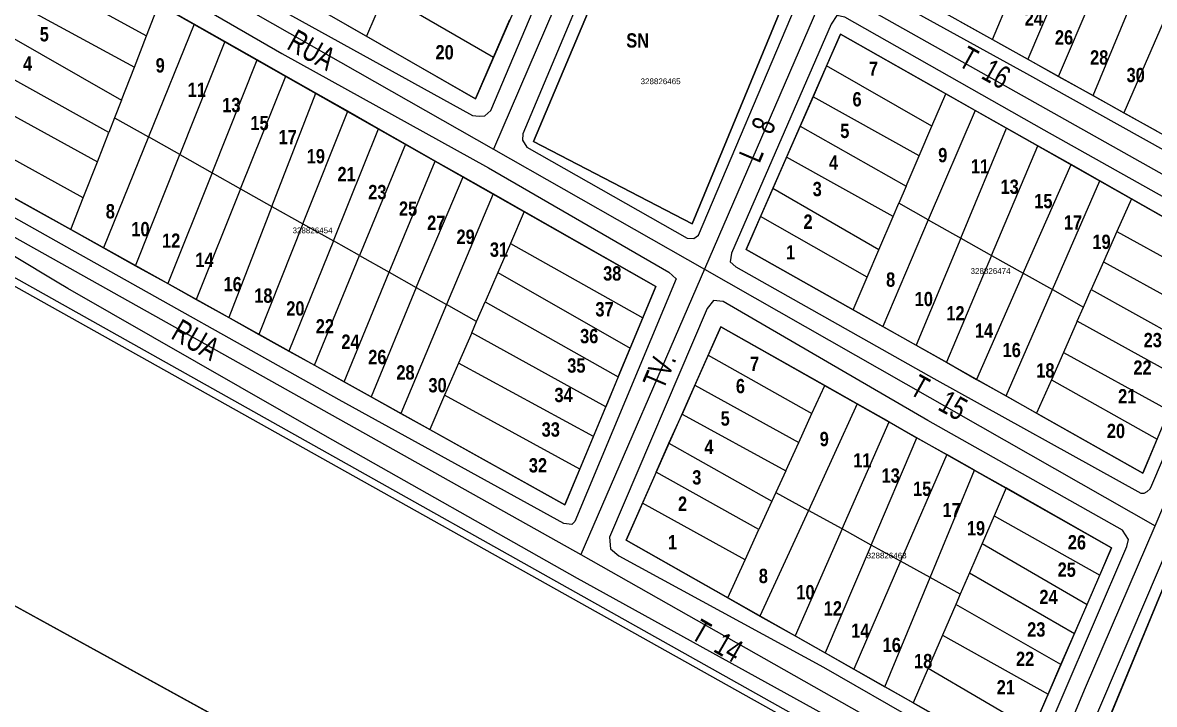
# Model space of a CAD drawing. Extents: x 205316 to 208372, y 4848714 to 4853250.
# Drawn here: x 206643.1 to 206841, y 4850441.2 to 4850560.4 of the extents above; entities that cross this region are included whole.
import ezdxf
from ezdxf.enums import TextEntityAlignment as Align

# ---------------------------------------------------------------- set-up
doc = ezdxf.new("R2010")
doc.units = 0
doc.header["$LTSCALE"] = 1.5
doc.header["$MEASUREMENT"] = 0
for name, color, linetype in [('CD-MALHA-LOTES', 40, 'CONTINUOUS'), ('CD_TXT_QUADRA', 7, 'CONTINUOUS'), ('RU-QUADRAS', 6, 'CONTINUOUS'), ('SV-EIXO-RUA-PAV', 20, 'CONTINUOUS'), ('SV-RUA-PAVIM-S-GUIA-C-GUIA', 7, 'CONTINUOUS'), ('SV-TXT-RUA-PAV-S-GUIA-C-GUIA', 7, 'CONTINUOUS'), ('Th_NmrPort', 7, 'CONTINUOUS')]:
    doc.layers.add(name, color=color, linetype=linetype)
doc.styles.add('ARIAL', font='arial.ttf')
doc.styles.add('ROMANS', font='arial.ttf', dxfattribs={"height": 0.2})
doc.styles.get("Standard").update_dxf_attribs({"font": 'swisscbo.ttf'})

msp = doc.modelspace()

# ---------------------------------------------------------------- linework, layer by layer
at = {"layer": 'CD-MALHA-LOTES', "linetype": 'Continuous'}
for p, q in [((206812.75, 4850557.41), (206820.75, 4850576.89)), ((206827.15, 4850573.36), (206818.91, 4850553.97)), ((206643.6, 4850569.68), (206664.79, 4850558.06)), ((206824.27, 4850550.98), (206832.53, 4850570.4)), ((206706.4, 4850565.39), (206703.28, 4850557.99)), ((206706.4, 4850565.39), (206725.49, 4850554.36)), ((206830.3, 4850547.62), (206838.41, 4850567.16)), ((206641.3, 4850564.21), (206662.67, 4850552.62)), ((206664.79, 4850558.06), (206666.97, 4850563.63)), ((206673.12, 4850560.14), (206666.97, 4850563.63)), ((206844.15, 4850564), (206835.67, 4850544.62)), ((206673.12, 4850560.14), (206665.12, 4850540.39)), ((206678.48, 4850557.09), (206673.12, 4850560.14)), ((206697.97, 4850561.04), (206703.28, 4850557.99)), ((206725.49, 4850554.36), (206728.35, 4850560.93)), ((206806.98, 4850560.62), (206812.75, 4850557.41)), ((206639.12, 4850558.98), (206660.42, 4850546.85)), ((206662.67, 4850552.62), (206664.79, 4850558.06)), ((206703.28, 4850557.99), (206722.32, 4850547.07)), ((206812.75, 4850557.41), (206818.91, 4850553.97)), ((206678.48, 4850557.09), (206670.62, 4850537.3)), ((206684.13, 4850553.88), (206678.48, 4850557.09)), ((206676.25, 4850534.14), (206684.13, 4850553.88)), ((206689.18, 4850551.01), (206684.13, 4850553.88)), ((206722.32, 4850547.07), (206725.49, 4850554.36)), ((206818.91, 4850553.97), (206824.27, 4850550.98)), ((206658.21, 4850541.19), (206636.68, 4850553.16)), ((206660.42, 4850546.85), (206662.67, 4850552.62)), ((206783.72, 4850552.83), (206781.35, 4850547.43)), ((206802.13, 4850542.26), (206783.72, 4850552.83)), ((206681.26, 4850531.32), (206689.18, 4850551.01)), ((206694.42, 4850548.03), (206689.18, 4850551.01)), ((206824.27, 4850550.98), (206830.3, 4850547.62)), ((206634.51, 4850547.98), (206656.2, 4850536.03)), ((206686.74, 4850528.25), (206694.42, 4850548.03)), ((206699.99, 4850544.87), (206694.42, 4850548.03)), ((206802.13, 4850542.26), (206804.56, 4850547.92)), ((206809.69, 4850545.02), (206804.56, 4850547.92)), ((206830.3, 4850547.62), (206835.67, 4850544.62)), ((206660.42, 4850546.85), (206659.2, 4850543.72)), ((206781.35, 4850547.43), (206779.08, 4850542.25)), ((206799.91, 4850537.1), (206781.35, 4850547.43)), ((206659.2, 4850543.72), (206658.21, 4850541.19)), ((206659.2, 4850543.72), (206665.12, 4850540.39)), ((206692.15, 4850525.2), (206699.99, 4850544.87)), ((206705.38, 4850541.81), (206699.99, 4850544.87)), ((206809.69, 4850545.02), (206801.49, 4850525.88)), ((206815.18, 4850541.92), (206809.69, 4850545.02)), ((206835.67, 4850544.62), (206841.38, 4850541.44)), ((206653.74, 4850529.74), (206631.91, 4850541.75)), ((206697.47, 4850522.22), (206705.38, 4850541.81)), ((206710.08, 4850539.13), (206705.38, 4850541.81)), ((206779.08, 4850542.25), (206776.71, 4850536.84)), ((206779.08, 4850542.25), (206797.64, 4850531.81)), ((206799.91, 4850537.1), (206802.13, 4850542.26)), ((206807.17, 4850522.69), (206815.18, 4850541.92)), ((206820.66, 4850538.82), (206815.18, 4850541.92)), ((206656.2, 4850536.03), (206658.21, 4850541.19)), ((206665.12, 4850540.39), (206657.27, 4850521.01)), ((206670.62, 4850537.3), (206665.12, 4850540.39)), ((206710.08, 4850539.13), (206702.06, 4850519.64)), ((206715.29, 4850536.18), (206710.08, 4850539.13)), ((206812.56, 4850519.66), (206820.66, 4850538.82)), ((206826.46, 4850535.55), (206820.66, 4850538.82)), ((206629.66, 4850536.39), (206651.57, 4850524.18)), ((206653.74, 4850529.74), (206656.2, 4850536.03)), ((206662.9, 4850517.87), (206670.62, 4850537.3)), ((206670.62, 4850537.3), (206676.25, 4850534.14)), ((206707.25, 4850516.72), (206715.29, 4850536.18)), ((206720.19, 4850533.39), (206715.29, 4850536.18)), ((206776.71, 4850536.84), (206774.31, 4850531.36)), ((206795.34, 4850526.45), (206776.71, 4850536.84)), ((206797.64, 4850531.81), (206799.91, 4850537.1)), ((206676.25, 4850534.14), (206668.51, 4850514.74)), ((206676.25, 4850534.14), (206681.26, 4850531.32)), ((206818.1, 4850516.54), (206826.46, 4850535.55)), ((206831.47, 4850532.71), (206826.46, 4850535.55)), ((206711.97, 4850514.07), (206720.19, 4850533.39)), ((206725.42, 4850530.42), (206720.19, 4850533.39)), ((206797.64, 4850531.81), (206796.34, 4850528.78)), ((206823.19, 4850513.69), (206831.47, 4850532.71)), ((206837.01, 4850529.58), (206831.47, 4850532.71)), ((206651.57, 4850524.18), (206653.74, 4850529.74)), ((206681.26, 4850531.32), (206673.48, 4850511.98)), ((206681.26, 4850531.32), (206686.74, 4850528.25)), ((206725.42, 4850530.42), (206717.27, 4850511.09)), ((206730.86, 4850527.33), (206725.42, 4850530.42)), ((206774.31, 4850531.36), (206772.16, 4850526.45)), ((206792.86, 4850520.67), (206774.31, 4850531.36)), ((206686.74, 4850528.25), (206679.19, 4850508.8)), ((206686.74, 4850528.25), (206692.15, 4850525.2)), ((206795.34, 4850526.45), (206796.34, 4850528.78)), ((206801.49, 4850525.88), (206796.34, 4850528.78)), ((206837.01, 4850529.58), (206834.47, 4850523.84)), ((206730.86, 4850527.33), (206728.45, 4850521.77)), ((206790.78, 4850515.85), (206772.16, 4850526.45)), ((206792.86, 4850520.67), (206795.34, 4850526.45)), ((206801.49, 4850525.88), (206793.52, 4850507.27)), ((206801.49, 4850525.88), (206807.17, 4850522.69)), ((206651.57, 4850524.18), (206657.27, 4850521.01)), ((206692.15, 4850525.2), (206684.44, 4850505.87)), ((206692.15, 4850525.2), (206697.47, 4850522.22)), ((206834.47, 4850523.84), (206832.12, 4850518.53)), ((206834.47, 4850523.84), (206852.51, 4850513.95)), ((206697.47, 4850522.22), (206689.69, 4850502.95)), ((206702.06, 4850519.64), (206697.47, 4850522.22)), ((206728.45, 4850521.77), (206726.22, 4850516.66)), ((206728.45, 4850521.77), (206751.6, 4850508.78)), ((206807.17, 4850522.69), (206799.38, 4850503.96)), ((206807.17, 4850522.69), (206812.56, 4850519.66)), ((206657.27, 4850521.01), (206662.9, 4850517.87)), ((206790.78, 4850515.85), (206792.86, 4850520.67)), ((206662.9, 4850517.87), (206668.51, 4850514.74)), ((206694.16, 4850500.46), (206702.06, 4850519.64)), ((206702.06, 4850519.64), (206707.25, 4850516.72)), ((206812.56, 4850519.66), (206804.67, 4850500.98)), ((206812.56, 4850519.66), (206818.1, 4850516.54)), ((206832.12, 4850518.53), (206829.99, 4850513.7)), ((206832.12, 4850518.53), (206850.26, 4850508.57)), ((206699.34, 4850497.58), (206707.25, 4850516.72)), ((206707.25, 4850516.72), (206711.97, 4850514.07)), ((206726.22, 4850516.66), (206724.01, 4850511.55)), ((206726.22, 4850516.66), (206749.38, 4850503.45)), ((206788.35, 4850510.18), (206790.78, 4850515.85)), ((206818.1, 4850516.54), (206809.95, 4850498)), ((206818.1, 4850516.54), (206823.19, 4850513.69)), ((206668.51, 4850514.74), (206673.48, 4850511.98)), ((206711.97, 4850514.07), (206704.06, 4850494.95)), ((206711.97, 4850514.07), (206717.27, 4850511.09)), ((206673.48, 4850511.98), (206679.19, 4850508.8)), ((206815.1, 4850495.1), (206823.19, 4850513.69)), ((206823.19, 4850513.69), (206828.63, 4850510.63)), ((206828.63, 4850510.63), (206829.99, 4850513.7)), ((206829.99, 4850513.7), (206848.17, 4850503.55)), ((206717.27, 4850511.09), (206709.26, 4850492.05)), ((206722.52, 4850508.14), (206717.27, 4850511.09)), ((206722.52, 4850508.14), (206724.01, 4850511.55)), ((206724.01, 4850511.55), (206747.28, 4850498.42)), ((206788.35, 4850510.18), (206793.52, 4850507.27)), ((206827.54, 4850508.16), (206828.63, 4850510.63)), ((206679.19, 4850508.8), (206684.44, 4850505.87)), ((206721.66, 4850506.16), (206722.52, 4850508.14)), ((206749.38, 4850503.45), (206751.6, 4850508.78)), ((206827.54, 4850508.16), (206825.13, 4850502.7)), ((206845.86, 4850498.03), (206827.54, 4850508.16)), ((206721.66, 4850506.16), (206719.35, 4850500.84)), ((206745.11, 4850493.21), (206721.66, 4850506.16)), ((206793.52, 4850507.27), (206799.38, 4850503.96)), ((206684.44, 4850505.87), (206689.69, 4850502.95)), ((206799.38, 4850503.96), (206804.67, 4850500.98)), ((206689.69, 4850502.95), (206694.16, 4850500.46)), ((206747.28, 4850498.42), (206749.38, 4850503.45)), ((206763.02, 4850502.24), (206760.68, 4850496.98)), ((206763.02, 4850502.24), (206781.16, 4850492.05)), ((206825.13, 4850502.7), (206823.02, 4850497.93)), ((206825.13, 4850502.7), (206843.59, 4850492.57)), ((206694.16, 4850500.46), (206699.34, 4850497.58)), ((206719.35, 4850500.84), (206716.91, 4850495.21)), ((206742.94, 4850488), (206719.35, 4850500.84)), ((206804.67, 4850500.98), (206809.95, 4850498)), ((206747.28, 4850498.42), (206745.11, 4850493.21)), ((206699.34, 4850497.58), (206704.06, 4850494.95)), ((206760.68, 4850496.98), (206758.44, 4850491.93)), ((206760.68, 4850496.98), (206778.84, 4850486.97)), ((206781.16, 4850492.05), (206783.39, 4850496.93)), ((206789.07, 4850493.71), (206783.39, 4850496.93)), ((206809.95, 4850498), (206815.1, 4850495.1)), ((206823.02, 4850497.93), (206820.44, 4850492.08)), ((206823.02, 4850497.93), (206841.49, 4850487.55)), ((206704.06, 4850494.95), (206709.26, 4850492.05)), ((206716.91, 4850495.21), (206714.31, 4850489.24)), ((206740.57, 4850482.29), (206716.91, 4850495.21)), ((206815.1, 4850495.1), (206820.44, 4850492.08)), ((206742.94, 4850488), (206745.11, 4850493.21)), ((206789.07, 4850493.71), (206780.53, 4850475.07)), ((206794.67, 4850490.55), (206789.07, 4850493.71)), ((206709.26, 4850492.05), (206714.31, 4850489.24)), ((206756.13, 4850486.85), (206758.44, 4850491.93)), ((206758.44, 4850491.93), (206776.57, 4850481.98)), ((206778.84, 4850486.97), (206781.16, 4850492.05)), ((206786.42, 4850471.83), (206794.67, 4850490.55)), ((206794.67, 4850490.55), (206799.52, 4850487.79)), ((206820.44, 4850492.08), (206839.01, 4850481.61)), ((206714.31, 4850489.24), (206737.97, 4850476.06)), ((206740.57, 4850482.29), (206742.94, 4850488)), ((206753.93, 4850481.76), (206756.13, 4850486.85)), ((206756.13, 4850486.85), (206774.15, 4850476.67)), ((206776.57, 4850481.98), (206778.84, 4850486.97)), ((206791.52, 4850469.02), (206799.52, 4850487.79)), ((206799.52, 4850487.79), (206804.73, 4850484.86)), ((206839.01, 4850481.61), (206841.49, 4850487.55)), ((206804.73, 4850484.86), (206796.65, 4850466.19)), ((206809.6, 4850482.1), (206804.73, 4850484.86)), ((206737.97, 4850476.06), (206740.57, 4850482.29)), ((206753.93, 4850481.76), (206751.52, 4850476.33)), ((206771.89, 4850471.73), (206753.93, 4850481.76)), ((206776.57, 4850481.98), (206774.84, 4850478.2)), ((206801.81, 4850463.35), (206809.6, 4850482.1)), ((206809.6, 4850482.1), (206815.1, 4850479)), ((206793.07, 4850375.21), (206603.82, 4850479.21)), ((206815.1, 4850479), (206812.99, 4850474.12)), ((206769.47, 4850466.42), (206751.52, 4850476.33)), ((206774.15, 4850476.67), (206771.89, 4850471.73)), ((206774.84, 4850478.2), (206774.15, 4850476.67)), ((206774.84, 4850478.2), (206780.53, 4850475.07)), ((206780.53, 4850475.07), (206772.07, 4850456.61)), ((206786.42, 4850471.83), (206780.53, 4850475.07)), ((206812.99, 4850474.12), (206810.91, 4850469.29)), ((206812.99, 4850474.12), (206831.47, 4850463.75)), ((206769.47, 4850466.42), (206771.89, 4850471.73)), ((206786.42, 4850471.83), (206778.19, 4850453.14)), ((206791.52, 4850469.02), (206786.42, 4850471.83)), ((206791.52, 4850469.02), (206783.47, 4850450.15)), ((206796.65, 4850466.19), (206791.52, 4850469.02)), ((206810.91, 4850469.29), (206808.69, 4850464.15)), ((206810.91, 4850469.29), (206829.25, 4850458.64)), ((206766.45, 4850459.8), (206769.47, 4850466.42)), ((206845.1, 4850467.6), (206829.3, 4850429.5)), ((206796.65, 4850466.19), (206788.47, 4850447.31)), ((206801.81, 4850463.35), (206796.65, 4850466.19)), ((206793.87, 4850444.25), (206801.81, 4850463.35)), ((206807.08, 4850460.43), (206801.81, 4850463.35)), ((206808.69, 4850464.15), (206807.08, 4850460.43)), ((206808.69, 4850464.15), (206827.05, 4850453.55)), ((206829.25, 4850458.64), (206831.47, 4850463.75)), ((206807.08, 4850460.43), (206806.3, 4850458.62)), ((206766.45, 4850459.8), (206772.07, 4850456.61)), ((206806.3, 4850458.62), (206804, 4850453.29)), ((206824.7, 4850448.12), (206806.3, 4850458.62)), ((206827.05, 4850453.55), (206829.25, 4850458.64)), ((206772.07, 4850456.61), (206778.19, 4850453.14)), ((206778.19, 4850453.14), (206783.47, 4850450.15)), ((206804, 4850453.29), (206801.5, 4850447.5)), ((206804, 4850453.29), (206822.45, 4850442.94)), ((206824.7, 4850448.12), (206827.05, 4850453.55)), ((206783.47, 4850450.15), (206788.47, 4850447.31)), ((206788.47, 4850447.31), (206793.87, 4850444.25)), ((206801.5, 4850447.5), (206798.87, 4850441.42)), ((206801.5, 4850447.5), (206819.78, 4850436.77)), ((206822.45, 4850442.94), (206824.7, 4850448.12)), ((206798.87, 4850441.42), (206793.87, 4850444.25)), ((206819.78, 4850436.77), (206822.45, 4850442.94)), ((206798.87, 4850441.42), (206817.28, 4850430.99))]:
    msp.add_line(p, q, dxfattribs=at)
at = {"layer": 'CD-MALHA-LOTES', "linetype": 'Continuous', "flags": 128}
for points in [[(206749.33, 4850579.6), (206732.46, 4850539.61), (206760.22, 4850525.22)], [(206760.22, 4850525.22), (206776.53, 4850564.74), (206749.33, 4850579.6)], [(206804.56, 4850547.92), (206786.13, 4850558.34), (206783.72, 4850552.83)], [(206852.51, 4850513.95), (206854.83, 4850519.51), (206837.01, 4850529.58)], [(206793.07, 4850375.21), (206812.88, 4850419.76), (206623.33, 4850526.05), (206603.82, 4850479.21)], [(206751.6, 4850508.78), (206753.88, 4850514.25), (206730.86, 4850527.33)], [(206772.16, 4850526.45), (206769.65, 4850520.73), (206788.35, 4850510.18)], [(206783.39, 4850496.93), (206765.22, 4850507.2), (206763.02, 4850502.24)], [(206831.47, 4850463.75), (206833.55, 4850468.56), (206815.1, 4850479)], [(206751.52, 4850476.33), (206748.65, 4850469.88), (206766.45, 4850459.8)]]:
    msp.add_lwpolyline(points, dxfattribs=at)
at = {"layer": 'CD-MALHA-LOTES'}
for points in [[(206603.96, 4850479.13), (206622.44, 4850525.06), (206811.95, 4850419), (206792.83, 4850375.34)], [(206792.83, 4850375.34), (206603.96, 4850479.13)]]:
    msp.add_lwpolyline(points, dxfattribs=at)
at = {"layer": 'RU-QUADRAS', "linetype": 'Continuous'}
for points in [[(206753.92, 4850590.22), (206771.44, 4850629.37), (206876.82, 4850569.96), (206859.92, 4850531.1)], [(206650.01, 4850588.56), (206665.6, 4850627.62), (206739.33, 4850586.18), (206722.32, 4850547.07)], [(206732.46, 4850539.61), (206749.33, 4850579.6), (206776.53, 4850564.74), (206760.22, 4850525.22)], [(206629.66, 4850536.39), (206646.04, 4850575.52), (206753.88, 4850514.25), (206737.97, 4850476.06)], [(206769.65, 4850520.73), (206786.13, 4850558.34), (206854.83, 4850519.51), (206839.01, 4850481.61)], [(206545.01, 4850332.6), (206622.44, 4850525.06), (206811.95, 4850419), (206739.34, 4850253.1), (206732.66, 4850236.18), (206580.2, 4850314.15)], [(206748.65, 4850469.88), (206765.22, 4850507.2), (206833.55, 4850468.56), (206817.28, 4850430.99)]]:
    msp.add_lwpolyline(points, close=True, dxfattribs=at)
msp.add_lwpolyline([(206829.3, 4850429.5), (206874.35, 4850538.12), (207007.4, 4850422.6, -0.107392), (207008.45, 4850419.47), (207008.23, 4850416.87), (207007.07, 4850414.92, -0.106199), (207004.19, 4850413.82), (206891.11, 4850424.29)], format="xyb", close=True, dxfattribs=at)
at = {"layer": 'SV-EIXO-RUA-PAV', "flags": 128}
for points in [[(206752.61, 4850263.85), (206755.62, 4850270.69), (206777.12, 4850321.66), (206798.93, 4850373.22), (206820.71, 4850424.32), (206828.97, 4850444.09), (206841.19, 4850472.4), (206862.53, 4850522.57), (206872.32, 4850545.58), (206883.68, 4850572.3), (206894.33, 4850597.6), (206905.15, 4850623.32), (206915.99, 4850649.08), (206926.04, 4850672.96), (206937.9, 4850700.64), (206947.26, 4850722.49), (206955.54, 4850741.96)], [(206768.24, 4850637.7), (206746.73, 4850587.68), (206725.48, 4850538.28)], [(206662.23, 4850635.19), (206746.73, 4850587.68), (206783.79, 4850566.85), (206862.53, 4850522.57)], [(206642.65, 4850585.43), (206725.48, 4850538.28), (206762.35, 4850517.29), (206841.19, 4850472.4)], [(206783.79, 4850566.85), (206762.35, 4850517.29), (206740.76, 4850467.38)], [(206622.31, 4850533.73), (206740.76, 4850467.38), (206816.98, 4850424.15), (206820.71, 4850424.32), (206825.96, 4850424.57), (206955.53, 4850412.95)]]:
    msp.add_lwpolyline(points, dxfattribs=at)
at = {"layer": 'SV-RUA-PAVIM-S-GUIA-C-GUIA', "flags": 128}
for points in [[(206838.74, 4850594.55), (206877.55, 4850572.27), (206879.04, 4850571.11), (206878.58, 4850569.41), (206861.71, 4850529.46), (206860.91, 4850528.81), (206859.55, 4850528.72), (206818.7, 4850551.41), (206783.87, 4850570.65), (206752.63, 4850588.27), (206751.29, 4850589.58), (206751.4, 4850590.68), (206769.32, 4850631.58), (206770.03, 4850632.28), (206771.83, 4850632.07), (206815.62, 4850607.11)], [(206721.78, 4850544.15), (206722.98, 4850544.02), (206723.93, 4850544.09), (206724.99, 4850545.03), (206741.71, 4850584.59), (206741.92, 4850585.94), (206741.22, 4850587.15), (206709.09, 4850604.97), (206665.59, 4850629.68), (206664.45, 4850629.94), (206663.84, 4850628.99), (206649.18, 4850592.35), (206647.62, 4850588.43), (206647.25, 4850586.53), (206648.9, 4850585.17), (206649.36, 4850584.9), (206688.1, 4850562.74)], [(206776.9, 4850567.1), (206749.79, 4850582.29), (206747.69, 4850581.55), (206730.61, 4850540.94), (206730.56, 4850539.84), (206731.3, 4850538.59), (206759.35, 4850522.69), (206760.5, 4850522.63), (206761.3, 4850523.23), (206778.27, 4850563.23), (206778.6, 4850564.14), (206778.62, 4850565.07), (206778.47, 4850566.03)], [(206650.88, 4850521.11), (206627.9, 4850533.98), (206626.96, 4850535.04), (206627.07, 4850536.89), (206643.9, 4850579.15), (206645.06, 4850579.99), (206646.66, 4850579.23), (206649.54, 4850577.56), (206688.45, 4850554.98), (206724.57, 4850534.98), (206756.11, 4850516.76), (206757.4, 4850515.6), (206739.71, 4850473.14), (206739.16, 4850472.6), (206737.76, 4850472.81), (206698.5, 4850494.43)], [(206786.91, 4850561.33), (206785.51, 4850561.63), (206784.5, 4850560.14), (206767.08, 4850520.04), (206766.87, 4850518.54), (206767.87, 4850517.68), (206802.44, 4850498.14), (206838.67, 4850478.07), (206839.22, 4850478.07), (206839.77, 4850478.38), (206840.28, 4850478.85), (206840.57, 4850479.52), (206857.69, 4850519.53), (206857.7, 4850520.88), (206856.76, 4850521.93), (206821.78, 4850541.58)], [(206765.62, 4850511.59), (206763.93, 4850511.8), (206762.82, 4850510.41), (206745.75, 4850470.4), (206745.93, 4850468.35), (206747.38, 4850467.14), (206783.15, 4850447.69), (206816.88, 4850428.3), (206818.28, 4850428.34), (206819.23, 4850429.24), (206836.2, 4850468.74), (206836.51, 4850469.99), (206835.47, 4850471.65), (206801.39, 4850490.79)]]:
    msp.add_lwpolyline(points, close=True, dxfattribs=at)
for points in [[(206955.54, 4850469.3), (206925.34, 4850495.26), (206875.03, 4850539.37), (206873.83, 4850539.28), (206872.52, 4850538.39), (206846.45, 4850475.78), (206826.99, 4850430.18), (206826.54, 4850429.12), (206827.06, 4850428.31), (206828.17, 4850427.79), (206843.57, 4850426.42), (206912.04, 4850420.11), (206949.83, 4850417.05), (206955.53, 4850416.59)], [(206651.05, 4850513.9), (206649.18, 4850514.98), (206626.17, 4850528.79), (206624.52, 4850528.9), (206622.06, 4850528.16)], [(206749.08, 4850263.87), (206755.82, 4850279.01), (206757.92, 4850283.94), (206783.7, 4850344.54), (206814.15, 4850417.01), (206815.17, 4850419.96), (206815.03, 4850421.06), (206814.44, 4850422.21), (206796.6, 4850432.04), (206740.15, 4850463.19), (206696.06, 4850488.1), (206651.05, 4850513.9)]]:
    msp.add_lwpolyline(points, dxfattribs=at)

# ---------------------------------------------------------------- texts
at = {"layer": 'CD_TXT_QUADRA', "color": 7, "linetype": 'Continuous', "style": 'ROMANS'}
for s, p in [('328826465', (206754.69, 4850550.12)), ('328826454', (206693.83, 4850524.05)), ('328826474', (206812.39, 4850516.95)), ('328826463', (206794.21, 4850467.19))]:
    msp.add_text(s, height=1, dxfattribs=at).set_placement(p, align=Align.MIDDLE)
at = {"layer": 'SV-TXT-RUA-PAV-S-GUIA-C-GUIA', "style": 'ARIAL', "width": 0.7}
for s, rotation, p in [('RUA                                                                                                          T  16', 331, (206698.59, 4850612.78)), ('RUA                                                                                                           T   15', 331, (206689.12, 4850555.88)), ('TV.                                  L   8', 67, (206755.15, 4850496.02)), ('RUA                                                                                         T  14', 330, (206668.87, 4850505.26))]:
    msp.add_text(s, height=4, rotation=rotation, dxfattribs=at).set_placement(p)
at = {"layer": 'Th_NmrPort', "color": 1}
for s, p in [('24', (206818.36, 4850561.1)), ('5', (206646.13, 4850558.35)), ('SN', (206748.69, 4850557.27)), ('26', (206823.64, 4850557.8)), ('20', (206715.33, 4850555.2)), ('28', (206829.79, 4850554.29)), ('4', (206643.22, 4850553.21)), ('9', (206666.4, 4850552.9)), ('7', (206791.1, 4850552.33)), ('30', (206836.17, 4850551.21)), ('11', (206672, 4850548.65)), ('6', (206788.24, 4850546.98)), ('13', (206678.04, 4850545.97)), ('15', (206682.97, 4850542.83)), ('17', (206687.89, 4850540.37)), ('5', (206786.1, 4850541.45)), ('19', (206692.82, 4850537.02)), ('9', (206803.23, 4850537.21)), ('4', (206784.13, 4850535.92)), ('11', (206808.95, 4850535.25)), ('21', (206698.19, 4850533.89)), ('23', (206703.57, 4850530.75)), ('3', (206781.28, 4850531.28)), ('13', (206814.13, 4850531.68)), ('15', (206820.02, 4850529.18)), ('8', (206657.67, 4850527.4)), ('25', (206708.94, 4850527.85)), ('27', (206713.87, 4850525.39)), ('2', (206779.67, 4850525.57)), ('17', (206825.2, 4850525.44)), ('10', (206662.15, 4850524.27)), ('29', (206719.01, 4850522.93)), ('12', (206667.52, 4850522.25)), ('31', (206724.84, 4850520.69)), ('19', (206830.2, 4850522.05)), ('14', (206673.34, 4850518.9)), ('1', (206776.63, 4850520.21)), ('16', (206678.27, 4850514.65)), ('38', (206744.64, 4850516.52)), ('8', (206794.12, 4850515.44)), ('18', (206683.64, 4850512.64)), ('10', (206799.12, 4850512.05)), ('20', (206689.24, 4850510.4)), ('37', (206743.29, 4850510.26)), ('12', (206804.66, 4850509.55)), ('22', (206694.39, 4850507.27)), ('36', (206740.61, 4850505.56)), ('14', (206809.66, 4850506.52)), ('23', (206839.15, 4850504.87)), ('24', (206698.87, 4850504.58)), ('16', (206814.49, 4850503.13)), ('26', (206703.57, 4850501.9)), ('28', (206708.49, 4850499.21)), ('35', (206738.37, 4850500.42)), ('7', (206770.33, 4850500.72)), ('18', (206820.38, 4850499.56)), ('22', (206837.36, 4850500.05)), ('30', (206714.09, 4850496.98)), ('6', (206767.85, 4850496.82)), ('34', (206736.13, 4850495.27)), ('21', (206834.68, 4850495.05)), ('5', (206765.19, 4850491.15)), ('33', (206733.89, 4850489.23)), ('20', (206832.72, 4850488.98)), ('9', (206782.51, 4850487.56)), ('4', (206762.35, 4850486.18)), ('32', (206731.65, 4850482.97)), ('11', (206788.37, 4850483.84)), ('13', (206793.33, 4850481.18)), ('3', (206760.22, 4850480.86)), ('15', (206798.84, 4850478.87)), ('2', (206757.73, 4850476.25)), ('17', (206803.98, 4850475.15)), ('19', (206808.24, 4850471.96)), ('1', (206755.96, 4850469.51)), ('26', (206825.89, 4850469.51)), ('8', (206771.86, 4850463.62)), ('25', (206824.11, 4850464.72)), ('10', (206778.43, 4850460.78)), ('24', (206820.92, 4850459.94)), ('12', (206783.22, 4850457.95)), ('14', (206788.01, 4850454.05)), ('23', (206818.79, 4850454.26)), ('16', (206793.51, 4850451.56)), ('18', (206799.01, 4850448.73)), ('22', (206816.83, 4850449.12)), ('21', (206813.46, 4850444.15))]:
    msp.add_text(s, height=2.5, dxfattribs=at).set_placement(p, align=Align.MIDDLE_LEFT)

doc.saveas('drawing.dxf')
